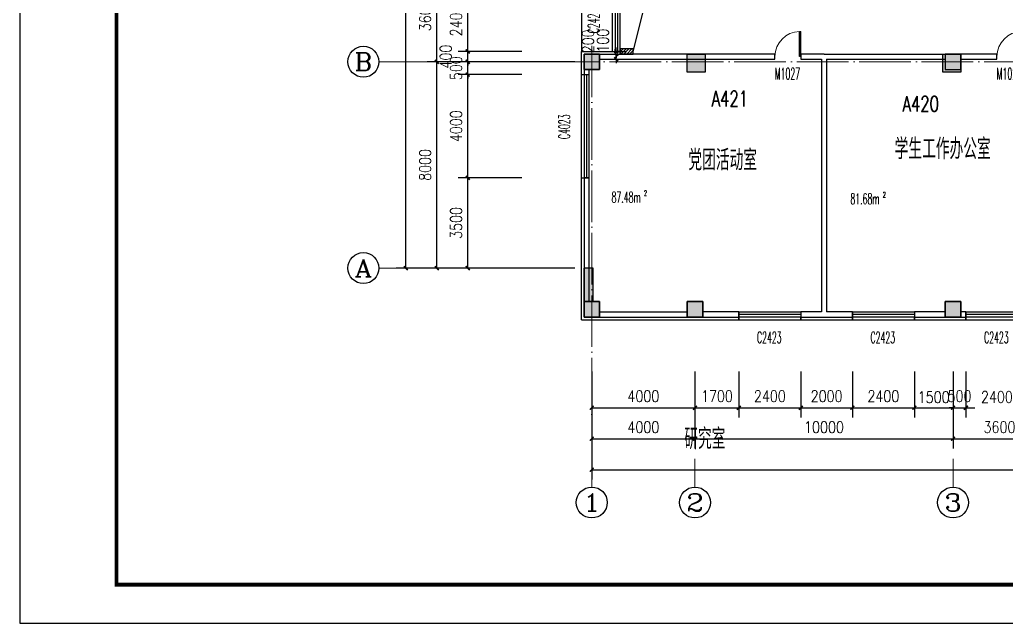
# Model space of a CAD drawing. Extents: x 1417642 to 3570900, y 124798 to 1191112.
# Drawn here: x 1417642 to 1455873, y 252448 to 275846 of the extents above; entities that cross this region are included whole.
import ezdxf
from ezdxf.enums import TextEntityAlignment as Align

# ---------------------------------------------------------------- set-up
doc = ezdxf.new("R2010")
doc.units = 0
doc.header["$LTSCALE"] = 1000
doc.header["$MEASUREMENT"] = 0
doc.linetypes.add('DOTE', pattern=[2.42, 2, -0.2, 0.02, -0.2])
doc.layers.get('0').update_dxf_attribs({"linetype": 'CONTINUOUS'})
doc.layers.get('Defpoints').update_dxf_attribs({"linetype": 'CONTINUOUS'})
for name, color, linetype in [('AXIS', 3, 'CONTINUOUS'), ('AXIS_TEXT', 7, 'CONTINUOUS'), ('colu', 2, 'CONTINUOUS'), ('COLUMN', 9, 'CONTINUOUS'), ('DOTE', 1, 'DOTE'), ('PUB_DIM', 3, 'CONTINUOUS'), ('PUB_HATCH', 8, 'CONTINUOUS'), ('PUB_TEXT', 40, 'CONTINUOUS'), ('PUB_TITLE', 4, 'CONTINUOUS'), ('SPACE', 7, 'CONTINUOUS'), ('STAIR', 2, 'CONTINUOUS'), ('SURFACE', 6, 'CONTINUOUS'), ('tiaozheng', 20, 'CONTINUOUS'), ('WALL', 4, 'CONTINUOUS'), ('WINDOW', 2, 'CONTINUOUS'), ('WINDOW_TEXT', 7, 'CONTINUOUS'), ('填充', 252, 'CONTINUOUS'), ('柱填充 @ 1', 8, 'CONTINUOUS'), ('立面造型', 40, 'CONTINUOUS')]:
    doc.layers.add(name, color=color, linetype=linetype)
doc.styles.add('_TCH_AXIS', font='COMPLEX', dxfattribs={"bigfont": 'GBCBIG'})
doc.styles.add('_TCH_SPACE', font='ROMANS', dxfattribs={"width": 0.7, "height": 5, "bigfont": 'Z'})
doc.styles.add('_TCH_WINDOW', font='ROMANS.shx', dxfattribs={"width": 0.7, "height": 400, "bigfont": 'Z.shx'})
doc.styles.add('DIM_FONT', font='SIMPLEX.shx', dxfattribs={"width": 0.8})
doc.styles.add('Z', font='ROMANS', dxfattribs={"width": 0.7, "bigfont": 'Z'})
doc.dimstyles.new('DIMN150', dxfattribs={"dimscale": 1.5, "dimtxt": 300, "dimasz": 100, "dimexe": 250, "dimexo": 300, "dimgap": 150, "dimtad": 1, "dimdec": 0, "dimzin": 0, "dimdsep": 46, "dimtxsty": 'DIM_FONT', "dimblk": 'ARCHTICK', "dimcen": 0.09, "dimdle": 1.5, "dimclrt": 7, "dimazin": 2, "dimtfac": 1, "dimtdec": 0, "dimtix": 1, "dimtmove": 2, "dimatfit": 3, "dimldrblk": 'ARCHTICK', "dimfxl": 1, "dimtolj": 1, "dimtzin": 0, "dimarcsym": 0})

# ---------------------------------------------------------------- blocks, each defined once
blk = doc.blocks.new('5873')
at = {"layer": '柱填充 @ 1', "ltscale": 1000}
for points in [[(1503628, 702485), (1504228, 702485), (1504228, 701885), (1503628, 701885)], [(1507628, 702485), (1508328, 702485), (1508328, 701785), (1507628, 701785)], [(1517528, 702485), (1518228, 702485), (1518228, 701785), (1517528, 701785)], [(1503628, 692885), (1504228, 692885), (1504228, 692285), (1503628, 692285)], [(1507628, 692885), (1508228, 692885), (1508228, 692285), (1507628, 692285)], [(1517628, 692885), (1518228, 692885), (1518228, 692285), (1517628, 692285)]]:
    blk.add_hatch(color=256, dxfattribs=at).paths.add_polyline_path(points)
h = blk.add_hatch(color=256, dxfattribs=at)
h.paths.add_polyline_path([(1503928, 694185), (1503628, 694185), (1503628, 692885), (1503928, 692885)])
h.paths.add_polyline_path([(1503978, 694185), (1503928, 694185), (1503928, 692885), (1503978, 692885)])
at = {"layer": 'colu', "ltscale": 1000}
for p, q in [((1503628, 692885), (1503628, 694185)), ((1503978, 694185), (1503628, 694185)), ((1503978, 692885), (1503978, 694185))]:
    blk.add_line(p, q, dxfattribs=at)
for points in [[(1503628, 702485), (1504228, 702485), (1504228, 701885), (1503628, 701885)], [(1507628, 702485), (1508328, 702485), (1508328, 701785), (1507628, 701785)], [(1517528, 702485), (1518228, 702485), (1518228, 701785), (1517528, 701785)], [(1503628, 692885), (1504228, 692885), (1504228, 692285), (1503628, 692285)], [(1507628, 692885), (1508228, 692885), (1508228, 692285), (1507628, 692285)], [(1517628, 692885), (1518228, 692885), (1518228, 692285), (1517628, 692285)]]:
    blk.add_lwpolyline(points, close=True, dxfattribs=at)
blk = doc.blocks.new('_ArchTick')
at = {"color": 0, "linetype": 'ByBlock', "const_width": 0.4}
blk.add_lwpolyline([(-0.5, -0.5), (0.5, 0.5)], dxfattribs=at)
blk = doc.blocks.new('*D830')
at = {"layer": 'Defpoints', "color": 0}
for p in [(1440329, 274517), (1440758, 274517), (1440329, 274317)]:
    blk.add_point(p, dxfattribs=at)
at = {"layer": 'PUB_DIM', "color": 0, "lineweight": -2}
for p, q in [((1440758, 274517), (1440758, 274667)), ((1440758, 274317), (1440758, 274517)), ((1440779, 274517), (1441133, 274517)), ((1440758, 274317), (1440758, 274167)), ((1440779, 274317), (1441133, 274317))]:
    blk.add_line(p, q, dxfattribs=at)
at = {"layer": 'PUB_DIM', "color": 0, "lineweight": -2, "xscale": 150, "yscale": 150, "zscale": 150}
for p, rotation in [((1440758, 274517), 270), ((1440758, 274317), 90)]:
    blk.add_blockref('_ArchTick', p, dxfattribs=dict(at, rotation=rotation))
at = {"layer": 'PUB_DIM', "color": 7, "insert": (1439667, 275007), "char_height": 450, "attachment_point": 5, "rotation": 90, "style": 'DIM_FONT'}
blk.add_mtext('\\A1;200', dxfattribs=at)
blk = doc.blocks.new('*D831')
at = {"layer": 'Defpoints', "color": 0}
for p in [(1440329, 274617), (1440329, 274517), (1440758, 274617)]:
    blk.add_point(p, dxfattribs=at)
at = {"layer": 'PUB_DIM', "color": 0, "lineweight": -2}
for p, q in [((1440758, 274617), (1440758, 274767)), ((1440758, 274517), (1440758, 274617)), ((1440758, 274517), (1440758, 274367)), ((1440779, 274617), (1441133, 274617)), ((1440779, 274517), (1441133, 274517))]:
    blk.add_line(p, q, dxfattribs=at)
at = {"layer": 'PUB_DIM', "color": 0, "lineweight": -2, "xscale": 150, "yscale": 150, "zscale": 150}
for p, rotation in [((1440758, 274617), 270), ((1440758, 274517), 90)]:
    blk.add_blockref('_ArchTick', p, dxfattribs=dict(at, rotation=rotation))
at = {"layer": 'PUB_DIM', "color": 7, "insert": (1440240, 275035), "char_height": 450, "attachment_point": 5, "rotation": 90, "style": 'DIM_FONT'}
blk.add_mtext('\\A1;100', dxfattribs=at)
blk = doc.blocks.new('*D1190')
at = {"layer": 'AXIS', "color": 0, "lineweight": -2}
for p, q in [((1439810, 260924), (1439810, 258027)), ((1588610, 260924), (1588610, 258027)), ((1439808, 258402), (1588613, 258402))]:
    blk.add_line(p, q, dxfattribs=at)
at = {"layer": 'Defpoints', "color": 0}
for p in [(1439810, 261374), (1588610, 261374), (1588610, 258402)]:
    blk.add_point(p, dxfattribs=at)
at = {"layer": 'AXIS', "color": 0, "lineweight": -2, "xscale": 150, "yscale": 150, "zscale": 150, "rotation": 180}
blk.add_blockref('_ArchTick', (1439810, 258402), dxfattribs=at)
at = {"layer": 'AXIS', "color": 0, "lineweight": -2, "xscale": 150, "yscale": 150, "zscale": 150}
blk.add_blockref('_ArchTick', (1588610, 258402), dxfattribs=at)
at = {"layer": 'AXIS', "color": 7, "insert": (1514210, 258852), "char_height": 450, "attachment_point": 5, "style": 'DIM_FONT'}
blk.add_mtext('\\A1;148800', dxfattribs=at)
blk = doc.blocks.new('*D1191')
at = {"layer": 'AXIS', "color": 0, "lineweight": -2}
for p, q in [((1439810, 261908), (1439810, 259227)), ((1443810, 261908), (1443810, 259227)), ((1439808, 259602), (1443813, 259602))]:
    blk.add_line(p, q, dxfattribs=at)
at = {"layer": 'Defpoints', "color": 0}
for p in [(1439810, 262358), (1443810, 262358), (1443810, 259602)]:
    blk.add_point(p, dxfattribs=at)
at = {"layer": 'AXIS', "color": 0, "lineweight": -2, "xscale": 150, "yscale": 150, "zscale": 150, "rotation": 180}
blk.add_blockref('_ArchTick', (1439810, 259602), dxfattribs=at)
at = {"layer": 'AXIS', "color": 0, "lineweight": -2, "xscale": 150, "yscale": 150, "zscale": 150}
blk.add_blockref('_ArchTick', (1443810, 259602), dxfattribs=at)
at = {"layer": 'AXIS', "color": 7, "insert": (1441810, 260052), "char_height": 450, "attachment_point": 5, "style": 'DIM_FONT'}
blk.add_mtext('\\A1;4000', dxfattribs=at)
blk = doc.blocks.new('*D1192')
at = {"layer": 'AXIS', "color": 0, "lineweight": -2}
for p, q in [((1443810, 261908), (1443810, 259227)), ((1453810, 261908), (1453810, 259227)), ((1443808, 259602), (1453813, 259602))]:
    blk.add_line(p, q, dxfattribs=at)
at = {"layer": 'Defpoints', "color": 0}
for p in [(1443810, 262358), (1453810, 262358), (1453810, 259602)]:
    blk.add_point(p, dxfattribs=at)
at = {"layer": 'AXIS', "color": 0, "lineweight": -2, "xscale": 150, "yscale": 150, "zscale": 150, "rotation": 180}
blk.add_blockref('_ArchTick', (1443810, 259602), dxfattribs=at)
at = {"layer": 'AXIS', "color": 0, "lineweight": -2, "xscale": 150, "yscale": 150, "zscale": 150}
blk.add_blockref('_ArchTick', (1453810, 259602), dxfattribs=at)
at = {"layer": 'AXIS', "color": 7, "insert": (1448810, 260052), "char_height": 450, "attachment_point": 5, "style": 'DIM_FONT'}
blk.add_mtext('\\A1;10000', dxfattribs=at)
blk = doc.blocks.new('*D1193')
at = {"layer": 'AXIS', "color": 0, "lineweight": -2}
for p, q in [((1453810, 261908), (1453810, 259227)), ((1457410, 261908), (1457410, 259227)), ((1453808, 259602), (1457413, 259602))]:
    blk.add_line(p, q, dxfattribs=at)
at = {"layer": 'Defpoints', "color": 0}
for p in [(1453810, 262358), (1457410, 262358), (1457410, 259602)]:
    blk.add_point(p, dxfattribs=at)
at = {"layer": 'AXIS', "color": 0, "lineweight": -2, "xscale": 150, "yscale": 150, "zscale": 150, "rotation": 180}
blk.add_blockref('_ArchTick', (1453810, 259602), dxfattribs=at)
at = {"layer": 'AXIS', "color": 0, "lineweight": -2, "xscale": 150, "yscale": 150, "zscale": 150}
blk.add_blockref('_ArchTick', (1457410, 259602), dxfattribs=at)
at = {"layer": 'AXIS', "color": 7, "insert": (1455610, 260052), "char_height": 450, "attachment_point": 5, "style": 'DIM_FONT'}
blk.add_mtext('\\A1;3600', dxfattribs=at)
blk = doc.blocks.new('*D1230')
at = {"layer": 'Defpoints', "color": 0}
for p in [(1432604, 364817), (1436111, 364817), (1436111, 266217)]:
    blk.add_point(p, dxfattribs=at)
at = {"layer": 'PUB_DIM', "color": 0, "lineweight": -2}
for p, q in [((1435661, 364817), (1432229, 364817)), ((1432604, 266215), (1432604, 364819)), ((1435661, 266217), (1432229, 266217))]:
    blk.add_line(p, q, dxfattribs=at)
at = {"layer": 'PUB_DIM', "color": 0, "lineweight": -2, "xscale": 150, "yscale": 150, "zscale": 150}
for p, rotation in [((1432604, 364817), 90), ((1432604, 266217), 270)]:
    blk.add_blockref('_ArchTick', p, dxfattribs=dict(at, rotation=rotation))
at = {"layer": 'PUB_DIM', "color": 7, "insert": (1432154, 315517), "char_height": 450, "attachment_point": 5, "rotation": 90, "style": 'DIM_FONT'}
blk.add_mtext('\\A1;98600', dxfattribs=at)
blk = doc.blocks.new('*D1244')
at = {"layer": 'AXIS', "color": 0, "lineweight": -2}
for p, q in [((1439153, 277817), (1433429, 277817)), ((1433804, 274215), (1433804, 277819)), ((1439153, 274217), (1433429, 274217))]:
    blk.add_line(p, q, dxfattribs=at)
at = {"layer": 'Defpoints', "color": 0}
for p in [(1433804, 277817), (1439603, 277817), (1439603, 274217)]:
    blk.add_point(p, dxfattribs=at)
at = {"layer": 'AXIS', "color": 0, "lineweight": -2, "xscale": 150, "yscale": 150, "zscale": 150}
for p, rotation in [((1433804, 277817), 90), ((1433804, 274217), 270)]:
    blk.add_blockref('_ArchTick', p, dxfattribs=dict(at, rotation=rotation))
at = {"layer": 'AXIS', "color": 7, "insert": (1433354, 276017), "char_height": 450, "attachment_point": 5, "rotation": 90, "style": 'DIM_FONT'}
blk.add_mtext('\\A1;3600', dxfattribs=at)
blk = doc.blocks.new('*D1245')
at = {"layer": 'AXIS', "color": 0, "lineweight": -2}
for p, q in [((1439153, 274217), (1433429, 274217)), ((1433804, 266215), (1433804, 274219)), ((1439153, 266217), (1433429, 266217))]:
    blk.add_line(p, q, dxfattribs=at)
at = {"layer": 'Defpoints', "color": 0}
for p in [(1433804, 274217), (1439603, 274217), (1439603, 266217)]:
    blk.add_point(p, dxfattribs=at)
at = {"layer": 'AXIS', "color": 0, "lineweight": -2, "xscale": 150, "yscale": 150, "zscale": 150}
for p, rotation in [((1433804, 274217), 90), ((1433804, 266217), 270)]:
    blk.add_blockref('_ArchTick', p, dxfattribs=dict(at, rotation=rotation))
at = {"layer": 'AXIS', "color": 7, "insert": (1433354, 270217), "char_height": 450, "attachment_point": 5, "rotation": 90, "style": 'DIM_FONT'}
blk.add_mtext('\\A1;8000', dxfattribs=at)
blk = doc.blocks.new('*D1289')
at = {"layer": 'Defpoints', "color": 0}
for p in [(1435004, 277017), (1437553, 277017), (1437553, 274617)]:
    blk.add_point(p, dxfattribs=at)
at = {"layer": 'PUB_DIM', "color": 0, "lineweight": -2}
for p, q in [((1437103, 277017), (1434629, 277017)), ((1435004, 274615), (1435004, 277019)), ((1437103, 274617), (1434629, 274617))]:
    blk.add_line(p, q, dxfattribs=at)
at = {"layer": 'PUB_DIM', "color": 0, "lineweight": -2, "xscale": 150, "yscale": 150, "zscale": 150}
for p, rotation in [((1435004, 277017), 90), ((1435004, 274617), 270)]:
    blk.add_blockref('_ArchTick', p, dxfattribs=dict(at, rotation=rotation))
at = {"layer": 'PUB_DIM', "color": 7, "insert": (1434554, 275817), "char_height": 450, "attachment_point": 5, "rotation": 90, "style": 'DIM_FONT'}
blk.add_mtext('\\A1;2400', dxfattribs=at)
blk = doc.blocks.new('*D1290')
at = {"layer": 'Defpoints', "color": 0}
for p in [(1435004, 274617), (1437553, 274617), (1437553, 274217)]:
    blk.add_point(p, dxfattribs=at)
at = {"layer": 'PUB_DIM', "color": 0, "lineweight": -2}
for p, q in [((1437103, 274617), (1434629, 274617)), ((1435004, 274617), (1435004, 274767)), ((1435004, 274217), (1435004, 274617)), ((1437103, 274217), (1434629, 274217)), ((1435004, 274217), (1435004, 274067))]:
    blk.add_line(p, q, dxfattribs=at)
at = {"layer": 'PUB_DIM', "color": 0, "lineweight": -2, "xscale": 150, "yscale": 150, "zscale": 150}
for p, rotation in [((1435004, 274617), 270), ((1435004, 274217), 90)]:
    blk.add_blockref('_ArchTick', p, dxfattribs=dict(at, rotation=rotation))
at = {"layer": 'PUB_DIM', "color": 7, "insert": (1434153, 274417), "char_height": 450, "attachment_point": 5, "rotation": 90, "style": 'DIM_FONT'}
blk.add_mtext('\\A1;400', dxfattribs=at)
blk = doc.blocks.new('*D1291')
at = {"layer": 'Defpoints', "color": 0}
for p in [(1435004, 274217), (1437553, 274217), (1437553, 273717)]:
    blk.add_point(p, dxfattribs=at)
at = {"layer": 'PUB_DIM', "color": 0, "lineweight": -2}
for p, q in [((1437103, 274217), (1434629, 274217)), ((1435004, 274217), (1435004, 274367)), ((1435004, 273717), (1435004, 274217)), ((1437103, 273717), (1434629, 273717)), ((1435004, 273717), (1435004, 273567))]:
    blk.add_line(p, q, dxfattribs=at)
at = {"layer": 'PUB_DIM', "color": 0, "lineweight": -2, "xscale": 150, "yscale": 150, "zscale": 150}
for p, rotation in [((1435004, 274217), 270), ((1435004, 273717), 90)]:
    blk.add_blockref('_ArchTick', p, dxfattribs=dict(at, rotation=rotation))
at = {"layer": 'PUB_DIM', "color": 7, "insert": (1434554, 273967), "char_height": 450, "attachment_point": 5, "rotation": 90, "style": 'DIM_FONT'}
blk.add_mtext('\\A1;500', dxfattribs=at)
blk = doc.blocks.new('*D1292')
at = {"layer": 'Defpoints', "color": 0}
for p in [(1435004, 273717), (1437553, 273717), (1437553, 269717)]:
    blk.add_point(p, dxfattribs=at)
at = {"layer": 'PUB_DIM', "color": 0, "lineweight": -2}
for p, q in [((1437103, 273717), (1434629, 273717)), ((1435004, 269715), (1435004, 273719)), ((1437103, 269717), (1434629, 269717))]:
    blk.add_line(p, q, dxfattribs=at)
at = {"layer": 'PUB_DIM', "color": 0, "lineweight": -2, "xscale": 150, "yscale": 150, "zscale": 150}
for p, rotation in [((1435004, 273717), 90), ((1435004, 269717), 270)]:
    blk.add_blockref('_ArchTick', p, dxfattribs=dict(at, rotation=rotation))
at = {"layer": 'PUB_DIM', "color": 7, "insert": (1434554, 271717), "char_height": 450, "attachment_point": 5, "rotation": 90, "style": 'DIM_FONT'}
blk.add_mtext('\\A1;4000', dxfattribs=at)
blk = doc.blocks.new('*D1293')
at = {"layer": 'Defpoints', "color": 0}
for p in [(1435004, 269717), (1437553, 269717), (1437553, 266217)]:
    blk.add_point(p, dxfattribs=at)
at = {"layer": 'PUB_DIM', "color": 0, "lineweight": -2}
for p, q in [((1437103, 269717), (1434629, 269717)), ((1435004, 266215), (1435004, 269719)), ((1437103, 266217), (1434629, 266217))]:
    blk.add_line(p, q, dxfattribs=at)
at = {"layer": 'PUB_DIM', "color": 0, "lineweight": -2, "xscale": 150, "yscale": 150, "zscale": 150}
for p, rotation in [((1435004, 269717), 90), ((1435004, 266217), 270)]:
    blk.add_blockref('_ArchTick', p, dxfattribs=dict(at, rotation=rotation))
at = {"layer": 'PUB_DIM', "color": 7, "insert": (1434554, 267967), "char_height": 450, "attachment_point": 5, "rotation": 90, "style": 'DIM_FONT'}
blk.add_mtext('\\A1;3500', dxfattribs=at)
blk = doc.blocks.new('*D1421')
at = {"layer": 'Defpoints', "color": 0}
for p in [(1439810, 262662), (1443810, 262662), (1443810, 260802)]:
    blk.add_point(p, dxfattribs=at)
at = {"layer": 'PUB_DIM', "color": 0, "lineweight": -2}
for p, q in [((1439810, 262212), (1439810, 260427)), ((1443810, 262212), (1443810, 260427)), ((1439808, 260802), (1443813, 260802))]:
    blk.add_line(p, q, dxfattribs=at)
at = {"layer": 'PUB_DIM', "color": 0, "lineweight": -2, "xscale": 150, "yscale": 150, "zscale": 150, "rotation": 180}
blk.add_blockref('_ArchTick', (1439810, 260802), dxfattribs=at)
at = {"layer": 'PUB_DIM', "color": 0, "lineweight": -2, "xscale": 150, "yscale": 150, "zscale": 150}
blk.add_blockref('_ArchTick', (1443810, 260802), dxfattribs=at)
at = {"layer": 'PUB_DIM', "color": 7, "insert": (1441810, 261252), "char_height": 450, "attachment_point": 5, "style": 'DIM_FONT'}
blk.add_mtext('\\A1;4000', dxfattribs=at)
blk = doc.blocks.new('*D1422')
at = {"layer": 'Defpoints', "color": 0}
for p in [(1443810, 262662), (1445510, 262662), (1445510, 260802)]:
    blk.add_point(p, dxfattribs=at)
at = {"layer": 'PUB_DIM', "color": 0, "lineweight": -2}
for p, q in [((1443810, 262212), (1443810, 260427)), ((1445510, 262212), (1445510, 260427)), ((1443808, 260802), (1445513, 260802))]:
    blk.add_line(p, q, dxfattribs=at)
at = {"layer": 'PUB_DIM', "color": 0, "lineweight": -2, "xscale": 150, "yscale": 150, "zscale": 150, "rotation": 180}
blk.add_blockref('_ArchTick', (1443810, 260802), dxfattribs=at)
at = {"layer": 'PUB_DIM', "color": 0, "lineweight": -2, "xscale": 150, "yscale": 150, "zscale": 150}
blk.add_blockref('_ArchTick', (1445510, 260802), dxfattribs=at)
at = {"layer": 'PUB_DIM', "color": 7, "insert": (1444660, 261252), "char_height": 450, "attachment_point": 5, "style": 'DIM_FONT'}
blk.add_mtext('\\A1;1700', dxfattribs=at)
blk = doc.blocks.new('*D1423')
at = {"layer": 'Defpoints', "color": 0}
for p in [(1445510, 262662), (1447910, 262662), (1447910, 260802)]:
    blk.add_point(p, dxfattribs=at)
at = {"layer": 'PUB_DIM', "color": 0, "lineweight": -2}
for p, q in [((1445510, 262212), (1445510, 260427)), ((1447910, 262212), (1447910, 260427)), ((1445508, 260802), (1447913, 260802))]:
    blk.add_line(p, q, dxfattribs=at)
at = {"layer": 'PUB_DIM', "color": 0, "lineweight": -2, "xscale": 150, "yscale": 150, "zscale": 150, "rotation": 180}
blk.add_blockref('_ArchTick', (1445510, 260802), dxfattribs=at)
at = {"layer": 'PUB_DIM', "color": 0, "lineweight": -2, "xscale": 150, "yscale": 150, "zscale": 150}
blk.add_blockref('_ArchTick', (1447910, 260802), dxfattribs=at)
at = {"layer": 'PUB_DIM', "color": 7, "insert": (1446710, 261252), "char_height": 450, "attachment_point": 5, "style": 'DIM_FONT'}
blk.add_mtext('\\A1;2400', dxfattribs=at)
blk = doc.blocks.new('*D1424')
at = {"layer": 'Defpoints', "color": 0}
for p in [(1447910, 262662), (1449910, 262662), (1449910, 260802)]:
    blk.add_point(p, dxfattribs=at)
at = {"layer": 'PUB_DIM', "color": 0, "lineweight": -2}
for p, q in [((1447910, 262212), (1447910, 260427)), ((1449910, 262212), (1449910, 260427)), ((1447908, 260802), (1449913, 260802))]:
    blk.add_line(p, q, dxfattribs=at)
at = {"layer": 'PUB_DIM', "color": 0, "lineweight": -2, "xscale": 150, "yscale": 150, "zscale": 150, "rotation": 180}
blk.add_blockref('_ArchTick', (1447910, 260802), dxfattribs=at)
at = {"layer": 'PUB_DIM', "color": 0, "lineweight": -2, "xscale": 150, "yscale": 150, "zscale": 150}
blk.add_blockref('_ArchTick', (1449910, 260802), dxfattribs=at)
at = {"layer": 'PUB_DIM', "color": 7, "insert": (1448910, 261252), "char_height": 450, "attachment_point": 5, "style": 'DIM_FONT'}
blk.add_mtext('\\A1;2000', dxfattribs=at)
blk = doc.blocks.new('*D1425')
at = {"layer": 'Defpoints', "color": 0}
for p in [(1449910, 262662), (1452310, 262662), (1452310, 260802)]:
    blk.add_point(p, dxfattribs=at)
at = {"layer": 'PUB_DIM', "color": 0, "lineweight": -2}
for p, q in [((1449910, 262212), (1449910, 260427)), ((1452310, 262212), (1452310, 260427)), ((1449908, 260802), (1452313, 260802))]:
    blk.add_line(p, q, dxfattribs=at)
at = {"layer": 'PUB_DIM', "color": 0, "lineweight": -2, "xscale": 150, "yscale": 150, "zscale": 150, "rotation": 180}
blk.add_blockref('_ArchTick', (1449910, 260802), dxfattribs=at)
at = {"layer": 'PUB_DIM', "color": 0, "lineweight": -2, "xscale": 150, "yscale": 150, "zscale": 150}
blk.add_blockref('_ArchTick', (1452310, 260802), dxfattribs=at)
at = {"layer": 'PUB_DIM', "color": 7, "insert": (1451110, 261252), "char_height": 450, "attachment_point": 5, "style": 'DIM_FONT'}
blk.add_mtext('\\A1;2400', dxfattribs=at)
blk = doc.blocks.new('*D1426')
at = {"layer": 'Defpoints', "color": 0}
for p in [(1452310, 262662), (1453810, 262662), (1453810, 260802)]:
    blk.add_point(p, dxfattribs=at)
at = {"layer": 'PUB_DIM', "color": 0, "lineweight": -2}
for p, q in [((1452310, 262212), (1452310, 260427)), ((1453810, 262212), (1453810, 260427)), ((1452308, 260802), (1453813, 260802))]:
    blk.add_line(p, q, dxfattribs=at)
at = {"layer": 'PUB_DIM', "color": 0, "lineweight": -2, "xscale": 150, "yscale": 150, "zscale": 150, "rotation": 180}
blk.add_blockref('_ArchTick', (1452310, 260802), dxfattribs=at)
at = {"layer": 'PUB_DIM', "color": 0, "lineweight": -2, "xscale": 150, "yscale": 150, "zscale": 150}
blk.add_blockref('_ArchTick', (1453810, 260802), dxfattribs=at)
at = {"layer": 'PUB_DIM', "color": 7, "insert": (1453060, 261215), "char_height": 450, "attachment_point": 5, "style": 'DIM_FONT'}
blk.add_mtext('\\A1;1500', dxfattribs=at)
blk = doc.blocks.new('*D1427')
at = {"layer": 'Defpoints', "color": 0}
for p in [(1453810, 262662), (1454310, 262662), (1454310, 260802)]:
    blk.add_point(p, dxfattribs=at)
at = {"layer": 'PUB_DIM', "color": 0, "lineweight": -2}
for p, q in [((1453810, 262212), (1453810, 260427)), ((1454310, 262212), (1454310, 260427)), ((1453810, 260802), (1453660, 260802)), ((1453810, 260802), (1454310, 260802)), ((1454310, 260802), (1454460, 260802))]:
    blk.add_line(p, q, dxfattribs=at)
at = {"layer": 'PUB_DIM', "color": 0, "lineweight": -2, "xscale": 150, "yscale": 150, "zscale": 150}
blk.add_blockref('_ArchTick', (1453810, 260802), dxfattribs=at)
at = {"layer": 'PUB_DIM', "color": 0, "lineweight": -2, "xscale": 150, "yscale": 150, "zscale": 150, "rotation": 180}
blk.add_blockref('_ArchTick', (1454310, 260802), dxfattribs=at)
at = {"layer": 'PUB_DIM', "color": 7, "insert": (1454060, 261252), "char_height": 450, "attachment_point": 5, "style": 'DIM_FONT'}
blk.add_mtext('\\A1;500', dxfattribs=at)
blk = doc.blocks.new('*D1428')
at = {"layer": 'Defpoints', "color": 0}
for p in [(1454310, 262662), (1456710, 262662), (1456710, 260802)]:
    blk.add_point(p, dxfattribs=at)
at = {"layer": 'PUB_DIM', "color": 0, "lineweight": -2}
for p, q in [((1454310, 262212), (1454310, 260427)), ((1456710, 262212), (1456710, 260427)), ((1454308, 260802), (1454651, 260802)), ((1456713, 260802), (1456370, 260802))]:
    blk.add_line(p, q, dxfattribs=at)
at = {"layer": 'PUB_DIM', "color": 0, "lineweight": -2, "xscale": 150, "yscale": 150, "zscale": 150, "rotation": 180}
blk.add_blockref('_ArchTick', (1454310, 260802), dxfattribs=at)
at = {"layer": 'PUB_DIM', "color": 0, "lineweight": -2, "xscale": 150, "yscale": 150, "zscale": 150}
blk.add_blockref('_ArchTick', (1456710, 260802), dxfattribs=at)
at = {"layer": 'PUB_DIM', "color": 7, "insert": (1455510, 261220), "char_height": 450, "attachment_point": 5, "style": 'DIM_FONT'}
blk.add_mtext('\\A1;2400', dxfattribs=at)
blk = doc.blocks.new('_FZH')
blk.add_lwpolyline([(-0.5, -0.5), (0.5, -0.5), (0.5, 0.5), (-0.5, 0.5)], close=True)
at = {"layer": 'PUB_HATCH'}
blk.add_solid([(-0.5, -0.5), (0.5, -0.5), (-0.5, 0.5), (0.5, 0.5)], dxfattribs=at)
blk = doc.blocks.new('$DorLib2D$00000001')
for p, q in [((0.45, 0.975), (0.5, 0.975)), ((0.45, 0), (0.45, 0.975)), ((0.5, 0), (0.5, 0.975)), ((0.5, 0), (0.45, 0))]:
    blk.add_line(p, q)
at = {"lineweight": 13}
blk.add_arc((0.475, 0), 0.975, 91.4693, 180, dxfattribs=at)
blk = doc.blocks.new('$TCHSYS$WIN2D')
for p, q in [((-0.5, 0.5), (0.5, 0.5)), ((-0.5, 0.5), (-0.5, -0.5)), ((0.5, 0.5), (0.5, -0.5)), ((0.5, 0.1667), (-0.5, 0.1667)), ((0.5, -0.1667), (-0.5, -0.1667)), ((-0.5, -0.5), (0.5, -0.5))]:
    blk.add_line(p, q)

msp = doc.modelspace()

# ---------------------------------------------------------------- hatches: boundary and pattern name
at = {"layer": 'STAIR'}
h = msp.add_hatch(dxfattribs=at)
h.set_pattern_fill('ANSI31', color=256, scale=50)
h.set_pattern_definition([(45, (-840.14, -205924.74), (-56.1266008, 56.1266008), [])])
h.paths.add_polyline_path([(1440910.3, 274717), (1440910.3, 274517), (1441410.3, 274517), (1441410.3, 274717)])

# ---------------------------------------------------------------- linework, layer by layer
at = {"color": 6, "lineweight": 0}
msp.add_lwpolyline([(1440610.3, 264217), (1439410.3, 264217)], dxfattribs=at)
at = {"layer": 'AXIS', "lineweight": 0}
for p, q in [((1437407.4, 274217), (1431559, 274217)), ((1437407.4, 266217), (1431559, 266217)), ((1439810.3, 258827), (1439810.3, 257730.5)), ((1443810.3, 258827), (1443810.3, 257730.5)), ((1453810.3, 258827), (1453810.3, 257730.5))]:
    msp.add_line(p, q, dxfattribs=at)
at = {"layer": 'AXIS'}
for centre in [(1430959, 274217), (1430959, 266217), (1439810.3, 257130.5), (1443810.3, 257130.5), (1453810.3, 257130.5)]:
    msp.add_circle(centre, 600, dxfattribs=at)
at = {"layer": 'DOTE', "lineweight": 0}
for points in [[(1439810.3, 274839.8), (1439810.3, 259645.1)], [(1597373.8, 274217), (1432083.9, 274217)]]:
    msp.add_lwpolyline(points, dxfattribs=at)
at = {"layer": 'PUB_TITLE'}
msp.add_lwpolyline([(1417642.3, 252448.4), (1618342.3, 252448.4), (1618342.3, 378598.4), (1417642.3, 378598.4)], close=True, dxfattribs=at)
at = {"layer": 'PUB_TITLE', "const_width": 150}
msp.add_lwpolyline([(1421392.3, 253948.4), (1616842.3, 253948.4), (1616842.3, 377098.4), (1421392.3, 377098.4)], close=True, dxfattribs=at)
at = {"layer": 'STAIR'}
msp.add_line((1441410.3, 274617), (1441804, 276147), dxfattribs=at)
msp.add_lwpolyline([(1440910.3, 274717), (1440910.3, 274517), (1441410.3, 274517), (1441410.3, 274717), (1440910.3, 274717)], dxfattribs=at)
at = {"layer": 'SURFACE'}
for p, q in [((1439410.3, 273717), (1439410.3, 274617)), ((1439410.3, 274617), (1440610.3, 274617)), ((1439410.3, 273717), (1439510.3, 273717)), ((1439410.3, 269717), (1439510.3, 269717)), ((1439410.3, 264217), (1439410.3, 269717)), ((1439410.3, 264217), (1443810.3, 264217)), ((1443810.3, 264217), (1445510.3, 264217)), ((1445510.3, 264217), (1445510.3, 264317)), ((1447910.3, 264217), (1447910.3, 264317)), ((1447910.3, 264217), (1448810.3, 264217)), ((1448810.3, 264217), (1449910.3, 264217)), ((1449910.3, 264217), (1449910.3, 264317)), ((1452310.3, 264217), (1452310.3, 264317)), ((1452310.3, 264217), (1453810.3, 264217)), ((1453810.3, 264217), (1454310.3, 264217)), ((1454310.3, 264217), (1454310.3, 264317))]:
    msp.add_line(p, q, dxfattribs=at)
at = {"layer": 'WALL'}
for p, q in [((1440110.3, 274517), (1440710.3, 274517)), ((1440910.3, 274617), (1440710.3, 274617)), ((1440710.3, 274617), (1440710.3, 274517)), ((1440910.3, 274517), (1440910.3, 274617)), ((1446910.1, 274517), (1440910.3, 274517)), ((1446910.1, 274317), (1446910.1, 274517)), ((1448810.3, 274517), (1447910.1, 274517)), ((1447910.1, 274517), (1447910.1, 274317)), ((1448810.3, 274517), (1453510.3, 274517)), ((1455510.1, 274517), (1454110.3, 274517)), ((1455510.1, 274317), (1455510.1, 274517)), ((1440110.3, 274317), (1440810.3, 274317)), ((1440810.3, 274317), (1446910.1, 274317)), ((1447910.1, 274317), (1448710.3, 274317)), ((1448710.3, 274317), (1448710.3, 270117)), ((1448910.3, 274317), (1448910.3, 270117)), ((1448910.3, 274317), (1453510.3, 274317)), ((1454110.3, 274317), (1455510.1, 274317)), ((1439510.3, 273917), (1439510.3, 273717)), ((1439710.3, 273717), (1439710.3, 273917)), ((1439510.3, 273717), (1439710.3, 273717)), ((1448710.3, 270117), (1448710.3, 264517)), ((1448910.3, 270117), (1448910.3, 264517)), ((1439710.3, 269717), (1439510.3, 269717)), ((1439510.3, 269717), (1439510.3, 264917)), ((1439710.3, 264917), (1439710.3, 269717)), ((1440110.3, 264517), (1443510.3, 264517)), ((1440110.3, 264317), (1443510.3, 264317)), ((1445510.3, 264517), (1444110.3, 264517)), ((1444110.3, 264317), (1445510.3, 264317)), ((1445510.3, 264317), (1445510.3, 264517)), ((1448710.3, 264517), (1447910.3, 264517)), ((1447910.3, 264517), (1447910.3, 264317)), ((1447910.3, 264317), (1448810.3, 264317)), ((1448810.3, 264317), (1449910.3, 264317)), ((1449910.3, 264517), (1448910.3, 264517)), ((1449910.3, 264317), (1449910.3, 264517)), ((1453510.3, 264517), (1452310.3, 264517)), ((1452310.3, 264517), (1452310.3, 264317)), ((1452310.3, 264317), (1453510.3, 264317)), ((1454310.3, 264517), (1454110.3, 264517)), ((1454110.3, 264317), (1454310.3, 264317)), ((1454310.3, 264317), (1454310.3, 264517))]:
    msp.add_line(p, q, dxfattribs=at)
at = {"layer": '立面造型'}
msp.add_line((1439410.3, 285317), (1439410.3, 274617), dxfattribs=at)

# ---------------------------------------------------------------- block references
at = {"layer": 'COLUMN', "lineweight": 0, "xscale": 600, "yscale": 600, "zscale": 600}
for p in [(1439810.3, 274217), (1453810.3, 274217), (1439810.3, 264617), (1443810.3, 264617), (1453810.3, 264617)]:
    msp.add_blockref('_FZH', p, dxfattribs=at)
at = {"layer": 'tiaozheng'}
msp.add_blockref('5873', (-64117.3, -427968.4), dxfattribs=at)
at = {"layer": 'WINDOW', "color": 2}
ref = msp.add_blockref('$TCHSYS$WIN2D', (1440760.3, 275817), dxfattribs=dict(at, xscale=2400, yscale=300, zscale=2400, rotation=89.99999999996666))
ref.add_attrib('A', 'C2423', (1440105, 275318.2), dxfattribs={"layer": 'WINDOW_TEXT', "color": 2, "height": 446.25, "rotation": 90, "style": '_TCH_WINDOW', "width": 0.494118})
at = {"layer": 'WINDOW', "lineweight": 0}
ref = msp.add_blockref('$DorLib2D$00000001', (1447410.1, 274417), dxfattribs=dict(at, xscale=1000, yscale=1000, zscale=1000))
ref.add_attrib('A', 'M1027', (1446900.9, 273532.2), dxfattribs={"layer": 'WINDOW_TEXT', "lineweight": 0, "height": 446.25, "style": '_TCH_WINDOW', "width": 0.494118})
ref = msp.add_blockref('$DorLib2D$00000001', (1456010.1, 274417), dxfattribs=dict(at, xscale=1000, yscale=1000, zscale=1000))
ref.add_attrib('A', 'M1027', (1455500.9, 273532.2), dxfattribs={"layer": 'WINDOW_TEXT', "lineweight": 0, "height": 446.25, "style": '_TCH_WINDOW', "width": 0.494118})
at = {"layer": 'WINDOW', "color": 2}
ref = msp.add_blockref('$TCHSYS$WIN2D', (1439560.3, 271717), dxfattribs=dict(at, xscale=4000, yscale=300, zscale=4000, rotation=90))
ref.add_attrib('A', 'C4023', (1438966, 271218.2), dxfattribs={"layer": 'WINDOW_TEXT', "color": 2, "height": 446.25, "rotation": 90, "style": '_TCH_WINDOW', "width": 0.494118})
ref = msp.add_blockref('$TCHSYS$WIN2D', (1446710.3, 264367), dxfattribs=dict(at, xscale=2400, yscale=300, zscale=2400, rotation=359.9999999999994))
ref.add_attrib('A', 'C2423', (1446211.5, 263306.4), dxfattribs={"layer": 'WINDOW_TEXT', "color": 2, "height": 446.25, "style": '_TCH_WINDOW', "width": 0.494118})
ref = msp.add_blockref('$TCHSYS$WIN2D', (1451110.3, 264367), dxfattribs=dict(at, xscale=2400, yscale=300, zscale=2400, rotation=359.9999999999994))
ref.add_attrib('A', 'C2423', (1450611.5, 263306.4), dxfattribs={"layer": 'WINDOW_TEXT', "color": 2, "height": 446.25, "style": '_TCH_WINDOW', "width": 0.494118})
ref = msp.add_blockref('$TCHSYS$WIN2D', (1455510.3, 264367), dxfattribs=dict(at, xscale=2400, yscale=300, zscale=2400))
ref.add_attrib('A', 'C2423', (1455011.5, 263306.4), dxfattribs={"layer": 'WINDOW_TEXT', "color": 2, "height": 446.25, "style": '_TCH_WINDOW', "width": 0.494118})

# ---------------------------------------------------------------- texts
at = {"layer": 'AXIS_TEXT', "style": '_TCH_AXIS'}
for s, width, p, p2 in [('B', 1.235294, (1430619.5, 273877.6), (1431298.4, 273877.6)), ('A', 1.166667, (1430619.5, 265877.6), (1431298.4, 265877.6)), ('1', 2.333333, (1439470.9, 256791), (1440149.7, 256791)), ('2', 1.5, (1443470.9, 256791), (1444149.7, 256791)), ('3', 1.5, (1453470.9, 256791), (1454149.7, 256791))]:
    msp.add_text(s, height=678.8, dxfattribs=dict(at, width=width)).set_placement(p, p2, align=Align.FIT)
at = {"layer": 'PUB_TEXT', "color": 1, "lineweight": 60, "style": 'Z', "width": 0.7}
for s, p in [('A421', (1444461.7, 272485.8)), ('A420', (1451856.6, 272284.7))]:
    msp.add_text(s, height=600, dxfattribs=at).set_placement(p)
at = {"layer": 'SPACE', "style": '_TCH_SPACE', "width": 0.525}
for s, height, p in [('87.48m', 420, (1440575.8, 268754.9)), ('2', 210, (1441835.8, 269017.4)), ('2', 210, (1451091.3, 268957.3)), ('81.68m', 420, (1449831.3, 268694.8))]:
    msp.add_text(s, height=height, dxfattribs=at).set_placement(p)
at = {"layer": '填充', "char_height": 800, "attachment_point": 1, "style": '_TCH_WINDOW'}
for s, insert, width in [('{\\C2;学生工作办公室}', (1451548.2, 271238.8), 3905.291), ('{\\C2;党团活动室}', (1443554.3, 270805.8), 3557.557), ('{\\C2;研究室}', (1443393.9, 259997.9), 3557.557), ('{\\C2;研究室}', (1443393.9, 259997.9), 3557.557)]:
    msp.add_mtext(s, dxfattribs=dict(at, insert=insert, width=width))

# ---------------------------------------------------------------- dimensions: what is measured, and where the dimension line sits
at = {"layer": 'AXIS'}
for p1, p2, distance, picture, middle in [((1439602.8, 274217), (1439602.8, 277817), 5799, '*D1244', (1433353.9, 276017)), ((1439602.8, 266217), (1439602.8, 274217), 5799, '*D1245', (1433353.9, 270217)), ((1439810.3, 262358.1), (1443810.3, 262358.1), -2756.1, '*D1191', (1441810.3, 260052)), ((1443810.3, 262358.1), (1453810.3, 262358.1), -2756.1, '*D1192', (1448810.3, 260052)), ((1453810.3, 262358.1), (1457410.3, 262358.1), -2756.1, '*D1193', (1455610.3, 260052)), ((1439810.3, 261374.2), (1588610.3, 261374.2), -2972.2, '*D1190', (1514210.3, 258852))]:
    dim = msp.add_aligned_dim(p1=p1, p2=p2, distance=distance, dimstyle='DIMN150', dxfattribs=at)
    dim.commit()
    dim.dimension.update_dxf_attribs({"geometry": picture, "text_midpoint": middle})
at = {"layer": 'PUB_DIM'}
for p1, p2, distance, picture, middle in [((1436111.2, 266217), (1436111.2, 364817), 3507.3, '*D1230', (1432153.9, 315517)), ((1437552.9, 274617), (1437552.9, 277017), 2549, '*D1289', (1434553.9, 275817)), ((1437552.9, 273717), (1437552.9, 274217), 2549, '*D1291', (1434553.9, 273967)), ((1437552.9, 269717), (1437552.9, 273717), 2549, '*D1292', (1434553.9, 271717)), ((1437552.9, 266217), (1437552.9, 269717), 2549, '*D1293', (1434553.9, 267967)), ((1439810.3, 262661.8), (1443810.3, 262661.8), -1859.8, '*D1421', (1441810.3, 261252)), ((1443810.3, 262661.8), (1445510.3, 262661.8), -1859.8, '*D1422', (1444660.3, 261252)), ((1445510.3, 262661.8), (1447910.3, 262661.8), -1859.8, '*D1423', (1446710.3, 261252)), ((1447910.3, 262661.8), (1449910.3, 262661.8), -1859.8, '*D1424', (1448910.3, 261252)), ((1449910.3, 262661.8), (1452310.3, 262661.8), -1859.8, '*D1425', (1451110.3, 261252)), ((1453810.3, 262661.8), (1454310.3, 262661.8), -1859.8, '*D1427', (1454060.3, 261252))]:
    dim = msp.add_aligned_dim(p1=p1, p2=p2, distance=distance, dimstyle='DIMN150', dxfattribs=at)
    dim.commit()
    dim.dimension.update_dxf_attribs({"geometry": picture, "text_midpoint": middle})
for base, p1, p2, angle, picture, middle in [((1440757.9, 274517), (1440328.9, 274317), (1440328.9, 274517), 90, '*D830', (1439667.1, 275007.1)), ((1440757.9, 274617), (1440328.9, 274517), (1440328.9, 274617), 90, '*D831', (1440240.4, 275034.7)), ((1435003.9, 274617), (1437552.9, 274217), (1437552.9, 274617), 90, '*D1290', (1434152.6, 274417)), ((1453810.3, 260802), (1452310.3, 262661.8), (1453810.3, 262661.8), 0, '*D1426', (1453060.3, 261215.1)), ((1456710.3, 260802), (1454310.3, 262661.8), (1456710.3, 262661.8), 0, '*D1428', (1455510.3, 261220.2))]:
    dim = msp.add_linear_dim(base=base, p1=p1, p2=p2, angle=angle, dimstyle='DIMN150', dxfattribs=at)
    dim.commit()
    dim.dimension.update_dxf_attribs({"geometry": picture, "text_midpoint": middle, "dimtype": 129})

doc.saveas('drawing.dxf')
